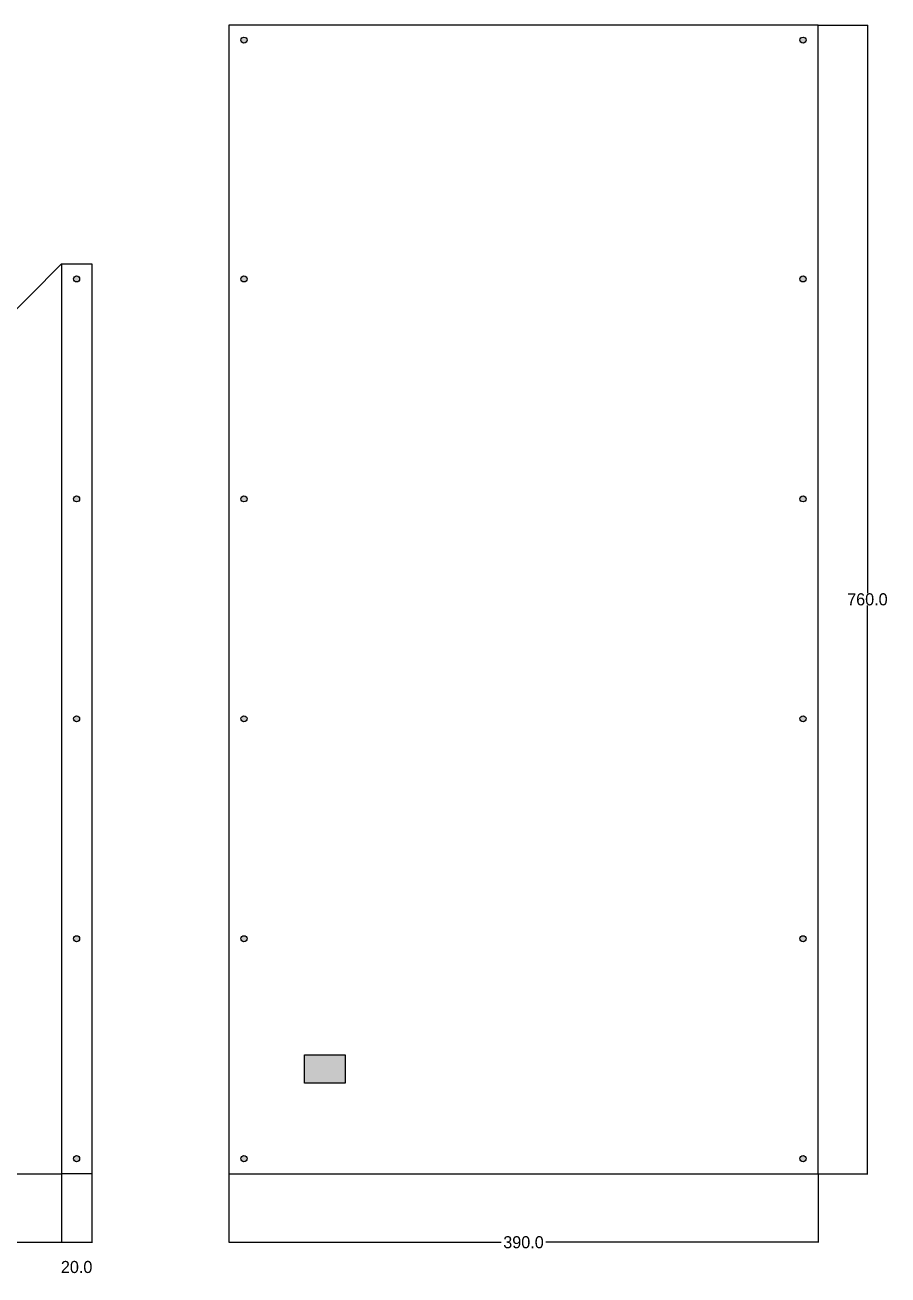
# Model space of a CAD drawing. Extents: x 176 to 1824, y -44 to 783.
# Drawn here: x 1253 to 1824, y -44 to 783 of the extents above; entities that cross this region are included whole.
import ezdxf

# ---------------------------------------------------------------- set-up
doc = ezdxf.new("R2010")
doc.units = 0
doc.layers.get('0').update_dxf_attribs({"linetype": 'CONTINUOUS'})
doc.layers.get('Defpoints').update_dxf_attribs({"linetype": 'CONTINUOUS'})
doc.dimstyles.new('ISO-25', dxfattribs={"dimtxt": 2.5, "dimasz": 2.5, "dimexe": 1.25, "dimexo": 0.625, "dimtad": 1, "dimdsep": 46, "dimtxsty": 'Standard', "dimcen": 2.5, "dimadec": 0, "dimazin": 0, "dimtfac": 1, "dimtmove": 0, "dimatfit": 3, "dimfxl": 1, "dimarcsym": 0})

# ---------------------------------------------------------------- blocks, each defined once
blk = doc.blocks.new('*D3')
at = {"color": 0, "linetype": 'ByBlock', "lineweight": -2, "transparency": 16777216}
for p, q in [((1387.45, 23.21), (1387.45, -22.24)), ((1777.45, 23.21), (1777.45, -22.24)), ((1387.63, -22.06), (1567.7, -22.06)), ((1777.27, -22.06), (1597.21, -22.06))]:
    blk.add_line(p, q, dxfattribs=at)
at = {"color": 0, "linetype": 'ByBlock', "transparency": 16777216}
for points in [[(1387.63, -22.03), (1387.63, -22.09), (1387.45, -22.06)], [(1777.27, -22.03), (1777.27, -22.09), (1777.45, -22.06)]]:
    blk.add_solid(points, dxfattribs=at)
at = {"layer": 'Defpoints', "color": 0, "linetype": 'ByBlock', "transparency": 16777216}
for p in [(1387.45, 23.27), (1777.45, 23.27), (1777.45, -22.06)]:
    blk.add_point(p, dxfattribs=at)
at = {"color": 0, "linetype": 'ByBlock', "transparency": 16777216, "insert": (1582.45, -22.06), "char_height": 8, "attachment_point": 5}
blk.add_mtext('\\A1;390.0', dxfattribs=at)
blk = doc.blocks.new('*D9')
at = {"color": 0, "linetype": 'ByBlock', "lineweight": -2, "transparency": 16777216}
for p, q in [((1276.68, 23.21), (1276.68, -22.39)), ((1296.68, 23.21), (1296.68, -22.39)), ((1296.5, -22.21), (1276.86, -22.21))]:
    blk.add_line(p, q, dxfattribs=at)
at = {"color": 0, "linetype": 'ByBlock', "transparency": 16777216}
for points in [[(1276.86, -22.18), (1276.86, -22.24), (1276.68, -22.21)], [(1296.5, -22.18), (1296.5, -22.24), (1296.68, -22.21)]]:
    blk.add_solid(points, dxfattribs=at)
at = {"layer": 'Defpoints', "color": 0, "linetype": 'ByBlock', "transparency": 16777216}
for p in [(1276.68, 23.27), (1296.68, 23.27), (1276.68, -22.21)]:
    blk.add_point(p, dxfattribs=at)
at = {"color": 0, "linetype": 'ByBlock', "transparency": 16777216, "insert": (1286.68, -38.44), "char_height": 8, "attachment_point": 5}
blk.add_mtext('\\A1;20.0', dxfattribs=at)
blk = doc.blocks.new('*D10')
at = {"color": 0, "linetype": 'ByBlock', "lineweight": -2, "transparency": 16777216}
for p, q in [((956.68, 23.15), (956.68, -22.39)), ((1276.68, 23.21), (1276.68, -22.39)), ((956.86, -22.21), (1101.92, -22.21)), ((1276.5, -22.21), (1131.44, -22.21))]:
    blk.add_line(p, q, dxfattribs=at)
at = {"color": 0, "linetype": 'ByBlock', "transparency": 16777216}
for points in [[(956.86, -22.18), (956.86, -22.24), (956.68, -22.21)], [(1276.5, -22.18), (1276.5, -22.24), (1276.68, -22.21)]]:
    blk.add_solid(points, dxfattribs=at)
at = {"layer": 'Defpoints', "color": 0, "linetype": 'ByBlock', "transparency": 16777216}
for p in [(956.68, 23.21), (1276.68, 23.27), (956.68, -22.21)]:
    blk.add_point(p, dxfattribs=at)
at = {"color": 0, "linetype": 'ByBlock', "transparency": 16777216, "insert": (1116.68, -22.21), "char_height": 8, "attachment_point": 5}
blk.add_mtext('\\A1;320.0', dxfattribs=at)
blk = doc.blocks.new('*D11')
at = {"color": 0, "linetype": 'ByBlock', "lineweight": -2, "transparency": 16777216}
for p, q in [((1777.52, 783.27), (1810.25, 783.27)), ((1810.07, 783.09), (1810.07, 407.36)), ((1810.07, 23.45), (1810.07, 399.18)), ((1777.52, 23.27), (1810.25, 23.27))]:
    blk.add_line(p, q, dxfattribs=at)
at = {"color": 0, "linetype": 'ByBlock', "transparency": 16777216}
for points in [[(1810.04, 783.09), (1810.1, 783.09), (1810.07, 783.27)], [(1810.04, 23.45), (1810.1, 23.45), (1810.07, 23.27)]]:
    blk.add_solid(points, dxfattribs=at)
at = {"layer": 'Defpoints', "color": 0, "linetype": 'ByBlock', "transparency": 16777216}
for p in [(1777.45, 783.27), (1777.45, 23.27), (1810.07, 23.27)]:
    blk.add_point(p, dxfattribs=at)
at = {"color": 0, "linetype": 'ByBlock', "transparency": 16777216, "insert": (1810.07, 403.27), "char_height": 8, "attachment_point": 5}
blk.add_mtext('\\A1;760.0', dxfattribs=at)

msp = doc.modelspace()

# ---------------------------------------------------------------- hatches: boundary and pattern name
at = {"linetype": 'ByBlock'}
h = msp.add_hatch(color=256, dxfattribs=at)
h.dxf.hatch_style = 1
h.paths.add_polyline_path([(1399.45, 33.27, 1), (1395.45, 33.27, 1)])
h.paths.add_polyline_path([(1464.45, 102.07), (1437.45, 102.07), (1437.45, 83.27), (1464.45, 83.27)])
h.paths.add_polyline_path([(1395.45, 178.77, 1), (1399.45, 178.77, 1)])
h.paths.add_polyline_path([(1769.45, 33.27, 1), (1765.45, 33.27, 1)])
h.paths.add_polyline_path([(1765.45, 178.77, 1), (1769.45, 178.77, 1)])
h.paths.add_polyline_path([(1765.45, 324.27, 1), (1769.45, 324.27, 1)])
h.paths.add_polyline_path([(1399.45, 324.27, 1), (1395.45, 324.27, 1)])
h.paths.add_polyline_path([(1399.45, 469.77, 1), (1395.45, 469.77, 1)])
h.paths.add_polyline_path([(1395.45, 615.27, 1), (1399.45, 615.27, 1)])
h.paths.add_polyline_path([(1765.45, 773.27, 1), (1769.45, 773.27, 1)])
h.paths.add_polyline_path([(1395.45, 773.27, 1), (1399.45, 773.27, 1)])
h.paths.add_polyline_path([(1765.45, 615.27, 1), (1769.45, 615.27, 1)])
h.paths.add_polyline_path([(1769.45, 469.77, 1), (1765.45, 469.77, 1)])
h = msp.add_hatch(color=256, dxfattribs=at)
h.dxf.hatch_style = 1
h.paths.add_polyline_path([(1284.68, 615.27, 1), (1288.68, 615.27, 1)])
h.paths.add_polyline_path([(1288.68, 469.77, 1), (1284.68, 469.77, 1)])
h.paths.add_polyline_path([(1288.68, 324.27, 1), (1284.68, 324.27, 1)])
h.paths.add_polyline_path([(1284.68, 178.77, 1), (1288.68, 178.77, 1)])
h.paths.add_polyline_path([(1288.68, 33.27, 1), (1284.68, 33.27, 1)])

# ---------------------------------------------------------------- linework, layer by layer
for p, q in [((1777.45, 783.27), (1387.45, 783.27)), ((1387.45, 783.27), (1387.45, 23.27)), ((1777.45, 23.27), (1777.45, 783.27)), ((1136.68, 485.27), (1276.68, 625.27)), ((1276.68, 625.27), (1296.68, 625.27)), ((1296.68, 625.27), (1296.68, 23.27)), ((956.68, 23.27), (1276.68, 23.27)), ((1296.68, 23.27), (1276.68, 23.27)), ((1387.45, 23.27), (1777.45, 23.27)), ((1387.45, 23.27), (1417.45, 23.27))]:
    msp.add_line(p, q, dxfattribs=at)
at = {"color": 1, "linetype": 'ByBlock'}
msp.add_line((1276.68, 625.27), (1276.68, 23.27), dxfattribs=at)
for p, q in [((1437.45, 83.27), (1437.45, 102.07)), ((1437.45, 102.07), (1464.45, 102.07)), ((1464.45, 102.07), (1464.45, 83.27)), ((1464.45, 83.27), (1437.45, 83.27))]:
    msp.add_line(p, q)
at = {"linetype": 'ByBlock'}
for centre in [(1397.45, 773.27), (1767.45, 773.27), (1286.68, 615.27), (1397.45, 615.27), (1767.45, 615.27), (1286.68, 469.77), (1397.45, 469.77), (1767.45, 469.77), (1286.68, 324.27), (1397.45, 324.27), (1767.45, 324.27), (1286.68, 178.77), (1397.45, 178.77), (1767.45, 178.77), (1286.68, 33.27), (1397.45, 33.27), (1767.45, 33.27)]:
    msp.add_circle(centre, 2, dxfattribs=at)

# ---------------------------------------------------------------- dimensions: what is measured, and where the dimension line sits
at = {"color": 6, "linetype": 'ByBlock'}
dim = msp.add_linear_dim(base=(1810.07, 23.27), p1=(1777.45, 783.27), p2=(1777.45, 23.27), angle=90, dimstyle='ISO-25', override={"dimtxt": 8, "dimasz": 0.18, "dimexe": 0.18, "dimexo": 0.0625, "dimgap": 0.09, "dimtad": 0, "dimtih": 1, "dimtoh": 1, "dimdec": 1, "dimzin": 0, "dimcen": 0.09, "dimtdec": 4, "dimtofl": 0, "dimtmove": 2, "dimtolj": 1, "dimtzin": 0}, dxfattribs=at)
dim.commit()
dim.dimension.update_dxf_attribs({"geometry": '*D11', "text_midpoint": (1810.07, 403.27)})
for base, p1, p2, picture, middle in [((956.68, -22.21), (1276.68, 23.27), (956.68, 23.21), '*D10', (1116.68, -22.21)), ((1276.68, -22.21), (1296.68, 23.27), (1276.68, 23.27), '*D9', (1286.68, -38.44)), ((1777.45, -22.06), (1387.45, 23.27), (1777.45, 23.27), '*D3', (1582.45, -22.06))]:
    dim = msp.add_linear_dim(base=base, p1=p1, p2=p2, dimstyle='ISO-25', override={"dimtxt": 8, "dimasz": 0.18, "dimexe": 0.18, "dimexo": 0.0625, "dimgap": 0.09, "dimtad": 0, "dimtih": 1, "dimtoh": 1, "dimdec": 1, "dimzin": 0, "dimcen": 0.09, "dimtdec": 4, "dimtofl": 0, "dimtmove": 2, "dimtolj": 1, "dimtzin": 0}, dxfattribs=at)
    dim.commit()
    dim.dimension.update_dxf_attribs({"geometry": picture, "text_midpoint": middle})

doc.saveas('drawing.dxf')
